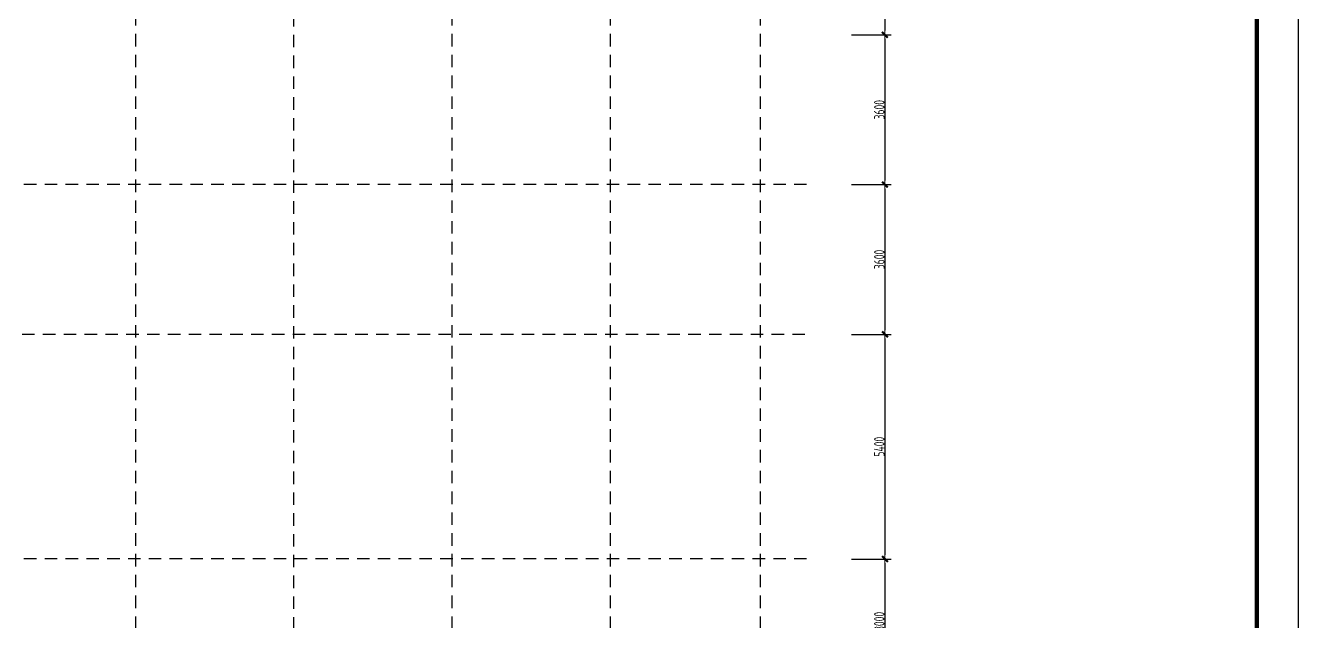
# Model space of a CAD drawing. Header units: millimetres. Extents: x 539196 to 807275, y 431843 to 1156631.
# Drawn here: x 632225 to 662803, y 893055 to 907384 of the extents above; entities that cross this region are included whole.
import ezdxf

# ---------------------------------------------------------------- set-up
doc = ezdxf.new("R2010")
doc.units = ezdxf.units.MM
doc.header["$MEASUREMENT"] = 0
doc.linetypes.add('DOTE', pattern=[2.42, 2, -0.2, 0.02, -0.2])
doc.linetypes.add('虚线', pattern=[500, 300, -200])
doc.layers.add('DOTE', color=1, linetype='DOTE')
doc.layers.add('PUB_TITLE', color=4, linetype='Continuous')
doc.layers.add('轴线标注', color=3, linetype='Continuous', lineweight=18)
doc.styles.add('样式 1_yjk_yjk_yjk_yjk', font='yjkeng.shx', dxfattribs={"width": 0.7, "bigfont": 'yjkchn.shx'})
doc.dimstyles.new('盈建科结构_yjk_yjk_yjk_yjk', dxfattribs={"dimscale": 100, "dimtxt": 2.5, "dimasz": 1, "dimexe": 1.5, "dimexo": 0.625, "dimgap": 0.1, "dimtad": 1, "dimdec": 0, "dimrnd": 1, "dimzin": 0, "dimdsep": 46, "dimtxsty": '样式 1_yjk_yjk_yjk_yjk', "dimblk": '_yjkbk', "dimblk1": 'ARCHTICK', "dimblk2": 'ARCHTICK', "dimcen": 0.09, "dimadec": 0, "dimazin": 0, "dimtfac": 1, "dimtdec": 4, "dimtix": 1, "dimtmove": 2, "dimatfit": 3, "dimfxl": 0, "dimtolj": 1, "dimtzin": 0, "dimarcsym": 0})

# ---------------------------------------------------------------- blocks, each defined once
blk = doc.blocks.new('_yjkbk')
blk.add_line((-1, 0), (1.5, 0))
blk.add_lwpolyline([(-0.7, -0.7, 0.5, 0.5, 0), (0.7, 0.7, 0.5, 0.5, 0)], format="xyseb")
blk = doc.blocks.new('*D1609')
at = {"layer": 'Defpoints', "color": 0}
for p in [(649868, 909059), (649868, 907159), (652868, 907159)]:
    blk.add_point(p, dxfattribs=at)
at = {"layer": '轴线标注', "color": 0, "lineweight": -2}
for p, q in [((652068, 909059), (653018, 909059)), ((652868, 908959), (652868, 907259)), ((652068, 907159), (653018, 907159))]:
    blk.add_line(p, q, dxfattribs=at)
at = {"layer": '轴线标注', "color": 0, "lineweight": -2, "xscale": 100, "yscale": 100, "zscale": 100}
for p, rotation in [((652868, 909059), 90), ((652868, 907159), 270)]:
    blk.add_blockref('_yjkbk', p, dxfattribs=dict(at, rotation=rotation))
at = {"layer": '轴线标注', "color": 0, "insert": (652733, 908109), "char_height": 250, "attachment_point": 5, "rotation": 90, "style": '样式 1_yjk_yjk_yjk_yjk'}
blk.add_mtext('\\A1;1900', dxfattribs=at)
blk = doc.blocks.new('_ARCHTICK')
at = {"color": 0, "linetype": 'ByBlock', "const_width": 0.15}
blk.add_lwpolyline([(-0.5, -0.5), (0.5, 0.5)], dxfattribs=at)
blk = doc.blocks.new('*D1611')
at = {"layer": 'Defpoints', "color": 0}
for p in [(649868, 907159), (649868, 903559), (652868, 903559)]:
    blk.add_point(p, dxfattribs=at)
at = {"layer": '轴线标注', "color": 0, "lineweight": -2}
for p, q in [((652068, 907159), (653018, 907159)), ((652868, 907059), (652868, 903659)), ((652068, 903559), (653018, 903559))]:
    blk.add_line(p, q, dxfattribs=at)
at = {"layer": '轴线标注', "color": 0, "lineweight": -2, "xscale": 100, "yscale": 100, "zscale": 100}
for p, rotation in [((652868, 907159), 90), ((652868, 903559), 270)]:
    blk.add_blockref('_yjkbk', p, dxfattribs=dict(at, rotation=rotation))
at = {"layer": '轴线标注', "color": 0, "insert": (652733, 905359), "char_height": 250, "attachment_point": 5, "rotation": 90, "style": '样式 1_yjk_yjk_yjk_yjk'}
blk.add_mtext('\\A1;3600', dxfattribs=at)
blk = doc.blocks.new('*D1613')
at = {"layer": 'Defpoints', "color": 0}
for p in [(649868, 903559), (649868, 899959), (652868, 899959)]:
    blk.add_point(p, dxfattribs=at)
at = {"layer": '轴线标注', "color": 0, "lineweight": -2}
for p, q in [((652068, 903559), (653018, 903559)), ((652868, 903459), (652868, 900059)), ((652068, 899959), (653018, 899959))]:
    blk.add_line(p, q, dxfattribs=at)
at = {"layer": '轴线标注', "color": 0, "lineweight": -2, "xscale": 100, "yscale": 100, "zscale": 100}
for p, rotation in [((652868, 903559), 90), ((652868, 899959), 270)]:
    blk.add_blockref('_yjkbk', p, dxfattribs=dict(at, rotation=rotation))
at = {"layer": '轴线标注', "color": 0, "insert": (652733, 901759), "char_height": 250, "attachment_point": 5, "rotation": 90, "style": '样式 1_yjk_yjk_yjk_yjk'}
blk.add_mtext('\\A1;3600', dxfattribs=at)
blk = doc.blocks.new('*D1615')
at = {"layer": 'Defpoints', "color": 0}
for p in [(649868, 899959), (649868, 894559), (652868, 894559)]:
    blk.add_point(p, dxfattribs=at)
at = {"layer": '轴线标注', "color": 0, "lineweight": -2}
for p, q in [((652068, 899959), (653018, 899959)), ((652868, 899859), (652868, 894659)), ((652068, 894559), (653018, 894559))]:
    blk.add_line(p, q, dxfattribs=at)
at = {"layer": '轴线标注', "color": 0, "lineweight": -2, "xscale": 100, "yscale": 100, "zscale": 100}
for p, rotation in [((652868, 899959), 90), ((652868, 894559), 270)]:
    blk.add_blockref('_yjkbk', p, dxfattribs=dict(at, rotation=rotation))
at = {"layer": '轴线标注', "color": 0, "insert": (652733, 897259), "char_height": 250, "attachment_point": 5, "rotation": 90, "style": '样式 1_yjk_yjk_yjk_yjk'}
blk.add_mtext('\\A1;5400', dxfattribs=at)
blk = doc.blocks.new('*D1617')
at = {"layer": 'Defpoints', "color": 0}
for p in [(649868, 894559), (649868, 891559), (652868, 891559)]:
    blk.add_point(p, dxfattribs=at)
at = {"layer": '轴线标注', "color": 0, "lineweight": -2}
for p, q in [((652068, 894559), (653018, 894559)), ((652868, 894459), (652868, 891659)), ((652068, 891559), (653018, 891559))]:
    blk.add_line(p, q, dxfattribs=at)
at = {"layer": '轴线标注', "color": 0, "lineweight": -2, "xscale": 100, "yscale": 100, "zscale": 100}
for p, rotation in [((652868, 894559), 90), ((652868, 891559), 270)]:
    blk.add_blockref('_yjkbk', p, dxfattribs=dict(at, rotation=rotation))
at = {"layer": '轴线标注', "color": 0, "insert": (652733, 893059), "char_height": 250, "attachment_point": 5, "rotation": 90, "style": '样式 1_yjk_yjk_yjk_yjk'}
blk.add_mtext('\\A1;3000', dxfattribs=at)
blk = doc.blocks.new('jzzw')
at = {"layer": 'DOTE', "color": 1, "linetype": '虚线'}
for p, q in [((936386, 890469), (936386, 834829)), ((940186, 852149), (940186, 890469)), ((943986, 890469), (943986, 834829)), ((947786, 890469), (947786, 834829)), ((951386, 890469), (951386, 834829)), ((952506, 866849), (912186, 866849)), ((952463, 863249), (912186, 863249)), ((952506, 857849), (912186, 857849))]:
    blk.add_line(p, q, dxfattribs=at)

msp = doc.modelspace()

# ---------------------------------------------------------------- linework, layer by layer
at = {"layer": 'PUB_TITLE'}
msp.add_lwpolyline([(603402.6, 852343), (662802.6, 852343), (662802.6, 936443), (603402.6, 936443)], close=True, dxfattribs=at)
at = {"layer": 'PUB_TITLE', "const_width": 100}
msp.add_lwpolyline([(604402.6, 853343), (661802.6, 853343), (661802.6, 933943), (604402.6, 933943)], close=True, dxfattribs=at)

# ---------------------------------------------------------------- block references
msp.add_blockref('jzzw', (-301518.2, 36710.3))

# ---------------------------------------------------------------- dimensions: what is measured, and where the dimension line sits
at = {"layer": '轴线标注'}
for p1, p2, picture, middle in [((649867.6, 909059.2), (649867.6, 907159.2), '*D1609', (652732.6, 908109.2)), ((649867.6, 907159.2), (649867.6, 903559.2), '*D1611', (652732.6, 905359.2)), ((649867.6, 903559.2), (649867.6, 899959.2), '*D1613', (652732.6, 901759.2)), ((649867.6, 899959.2), (649867.6, 894559.2), '*D1615', (652732.6, 897259.2)), ((649867.6, 894559.2), (649867.6, 891559.2), '*D1617', (652732.6, 893059.2))]:
    dim = msp.add_aligned_dim(p1=p1, p2=p2, distance=3000, dimstyle='盈建科结构_yjk_yjk_yjk_yjk', override={"dimscale": 100, "dimtxt": 2.5, "dimasz": 1, "dimexe": 1.5, "dimexo": 22, "dimgap": 0.1, "dimtad": 1, "dimlfac": 1, "dimrnd": 5, "dimdle": 0, "dimfxlon": 0}, dxfattribs=at)
    dim.commit()
    dim.dimension.update_dxf_attribs({"geometry": picture, "text_midpoint": middle})

doc.saveas('drawing.dxf')
